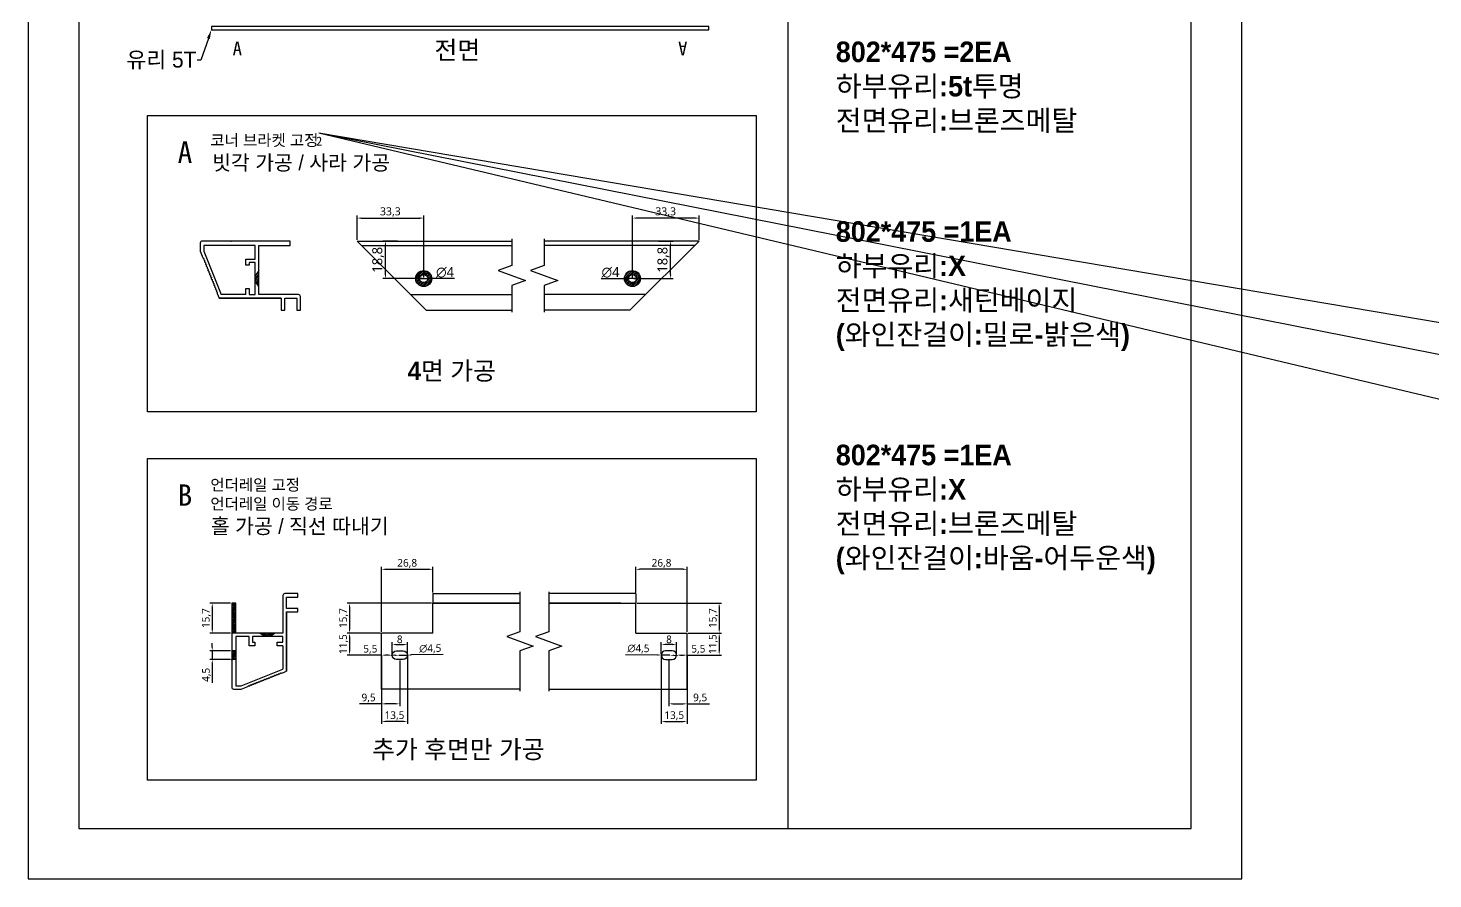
# Model space of a CAD drawing. Header units: millimetres. Extents: x -44117 to 256353, y -2095463 to 65325.
# Drawn here: x 94835 to 97926, y -1019810 to -1017937 of the extents above; entities that cross this region are included whole.
import ezdxf
from ezdxf import colors
from ezdxf.entities.mleader import LeaderData, LeaderLine
from ezdxf.math import Vec2, Vec3

# ---------------------------------------------------------------- set-up
doc = ezdxf.new("R2010")
doc.units = ezdxf.units.MM
doc.header["$LTSCALE"] = 10
for name, color, linetype in [('.', 8, 'Continuous'), ('02 Glass', 4, 'Continuous'), ('DEFAULT', 7, 'Continuous'), ('TXT', 4, 'Continuous')]:
    doc.layers.add(name, color=color, linetype=linetype)
doc.styles.add('맑은고딕', font='malgun.ttf')
doc.dimstyles.new('ISO-25', dxfattribs={"dimtxt": 2.5, "dimasz": 2.5, "dimexe": 1, "dimexo": 1, "dimtad": 1, "dimtxsty": 'Standard', "dimblk": 'ARCHTICK', "dimcen": 2.5, "dimadec": 0, "dimazin": 0, "dimtfac": 1, "dimtmove": 0, "dimatfit": 3, "dimfxl": 0, "dimarcsym": 0})
doc.dimstyles.new('장바 dim', dxfattribs={"dimtxt": 4, "dimasz": 2, "dimexe": 1.25, "dimexo": 0.625, "dimtad": 1, "dimtxsty": '맑은고딕', "dimcen": 2.5, "dimclre": 256, "dimadec": 0, "dimazin": 0, "dimtfac": 1, "dimtmove": 0, "dimatfit": 3, "dimldrblk": 'ARCHTICK', "dimfxl": 0, "dimarcsym": 0})

# ---------------------------------------------------------------- blocks, each defined once
blk = doc.blocks.new('*D6876')
at = {"color": 0, "lineweight": -2, "transparency": 16777216}
for p, q in [((6389.14, -1856.27), (6387.14, -1856.27)), ((6391.14, -1856.27), (6395.14, -1856.27)), ((6408.51, -1856.27), (6397.14, -1856.27))]:
    blk.add_line(p, q, dxfattribs=at)
at = {"color": 0, "transparency": 16777216}
for points in [[(6389.14, -1855.93), (6389.14, -1856.6), (6391.14, -1856.27)], [(6397.14, -1855.93), (6397.14, -1856.6), (6395.14, -1856.27)]]:
    blk.add_solid(points, dxfattribs=at)
at = {"layer": 'Defpoints', "color": 0, "transparency": 16777216}
for p in [(6391.14, -1856.27), (6395.14, -1856.27)]:
    blk.add_point(p, dxfattribs=at)
at = {"color": 0, "transparency": 16777216, "insert": (6403.82, -1853.14), "char_height": 5, "attachment_point": 5, "style": '맑은고딕'}
blk.add_mtext('∅4', dxfattribs=at)
blk = doc.blocks.new('_ArchTick')
at = {"color": 0, "linetype": 'ByBlock', "const_width": 0.15}
blk.add_lwpolyline([(-0.5, -0.5), (0.5, 0.5)], dxfattribs=at)
blk = doc.blocks.new('*D6890')
at = {"lineweight": -2, "transparency": 16777216}
for p, q in [((6359.84, -1836.84), (6359.84, -1824.76)), ((6393.14, -1855.64), (6393.14, -1824.76))]:
    blk.add_line(p, q, dxfattribs=at)
at = {"color": 0, "lineweight": -2, "transparency": 16777216}
blk.add_line((6361.84, -1826.01), (6391.14, -1826.01), dxfattribs=at)
at = {"color": 0, "transparency": 16777216}
for points in [[(6361.84, -1825.68), (6361.84, -1826.35), (6359.84, -1826.01)], [(6391.14, -1825.68), (6391.14, -1826.35), (6393.14, -1826.01)]]:
    blk.add_solid(points, dxfattribs=at)
at = {"layer": 'Defpoints', "color": 0, "transparency": 16777216}
for p in [(6393.14, -1826.01), (6359.84, -1837.47), (6393.14, -1856.27)]:
    blk.add_point(p, dxfattribs=at)
at = {"color": 0, "transparency": 16777216, "insert": (6376.49, -1822.99), "char_height": 4, "attachment_point": 5, "style": '맑은고딕'}
blk.add_mtext('33,3', dxfattribs=at)
blk = doc.blocks.new('*D6875')
at = {"lineweight": -2, "transparency": 16777216}
for p, q in [((6380.09, -1837.47), (6372.78, -1837.47)), ((6392.51, -1856.27), (6372.78, -1856.27))]:
    blk.add_line(p, q, dxfattribs=at)
at = {"color": 0, "lineweight": -2, "transparency": 16777216}
blk.add_line((6374.03, -1854.27), (6374.03, -1839.47), dxfattribs=at)
at = {"color": 0, "transparency": 16777216}
for points in [[(6373.69, -1839.47), (6374.36, -1839.47), (6374.03, -1837.47)], [(6373.69, -1854.27), (6374.36, -1854.27), (6374.03, -1856.27)]]:
    blk.add_solid(points, dxfattribs=at)
at = {"layer": 'Defpoints', "color": 0, "transparency": 16777216}
for p in [(6374.03, -1837.47), (6380.72, -1837.47), (6393.14, -1856.27)]:
    blk.add_point(p, dxfattribs=at)
at = {"color": 0, "transparency": 16777216, "insert": (6370.39, -1846.87), "char_height": 5, "attachment_point": 5, "rotation": 90, "style": '맑은고딕'}
blk.add_mtext('18,8', dxfattribs=at)
blk = doc.blocks.new('*D6877')
at = {"color": 0, "lineweight": -2, "transparency": 16777216}
for p, q in [((6481.82, -1856.27), (6493.42, -1856.27)), ((6499.42, -1856.27), (6495.42, -1856.27)), ((6501.42, -1856.27), (6503.42, -1856.27))]:
    blk.add_line(p, q, dxfattribs=at)
at = {"color": 0, "transparency": 16777216}
for points in [[(6493.42, -1855.93), (6493.42, -1856.6), (6495.42, -1856.27)], [(6501.42, -1855.93), (6501.42, -1856.6), (6499.42, -1856.27)]]:
    blk.add_solid(points, dxfattribs=at)
at = {"layer": 'Defpoints', "color": 0, "transparency": 16777216}
for p in [(6495.42, -1856.27), (6499.42, -1856.27)]:
    blk.add_point(p, dxfattribs=at)
at = {"color": 0, "transparency": 16777216, "insert": (6486.51, -1853.14), "char_height": 5, "attachment_point": 5, "style": '맑은고딕'}
blk.add_mtext('∅4', dxfattribs=at)
blk = doc.blocks.new('*D6889')
at = {"lineweight": -2, "transparency": 16777216}
for p, q in [((6497.42, -1855.64), (6497.42, -1824.76)), ((6530.72, -1836.84), (6530.72, -1824.76))]:
    blk.add_line(p, q, dxfattribs=at)
at = {"color": 0, "lineweight": -2, "transparency": 16777216}
blk.add_line((6528.72, -1826.01), (6499.42, -1826.01), dxfattribs=at)
at = {"color": 0, "transparency": 16777216}
for points in [[(6499.42, -1825.68), (6499.42, -1826.35), (6497.42, -1826.01)], [(6528.72, -1825.68), (6528.72, -1826.35), (6530.72, -1826.01)]]:
    blk.add_solid(points, dxfattribs=at)
at = {"layer": 'Defpoints', "color": 0, "transparency": 16777216}
for p in [(6497.42, -1826.01), (6530.72, -1837.47), (6497.42, -1856.27)]:
    blk.add_point(p, dxfattribs=at)
at = {"color": 0, "transparency": 16777216, "insert": (6514.07, -1822.99), "char_height": 4, "attachment_point": 5, "style": '맑은고딕'}
blk.add_mtext('33,3', dxfattribs=at)
blk = doc.blocks.new('*D6878')
at = {"lineweight": -2, "transparency": 16777216}
for p, q in [((6510.46, -1837.47), (6517.78, -1837.47)), ((6498.04, -1856.27), (6517.78, -1856.27))]:
    blk.add_line(p, q, dxfattribs=at)
at = {"color": 0, "lineweight": -2, "transparency": 16777216}
blk.add_line((6516.53, -1854.27), (6516.53, -1839.47), dxfattribs=at)
at = {"color": 0, "transparency": 16777216}
for points in [[(6516.2, -1839.47), (6516.86, -1839.47), (6516.53, -1837.47)], [(6516.2, -1854.27), (6516.86, -1854.27), (6516.53, -1856.27)]]:
    blk.add_solid(points, dxfattribs=at)
at = {"layer": 'Defpoints', "color": 0, "transparency": 16777216}
for p in [(6509.84, -1837.47), (6516.53, -1837.47), (6497.42, -1856.27)]:
    blk.add_point(p, dxfattribs=at)
at = {"color": 0, "transparency": 16777216, "insert": (6512.89, -1846.87), "char_height": 5, "attachment_point": 5, "rotation": 90, "style": '맑은고딕'}
blk.add_mtext('18,8', dxfattribs=at)
blk = doc.blocks.new('*D6881')
at = {"color": 0, "lineweight": -2, "transparency": 16777216}
for p, q in [((6358.17, -2220.86), (6348.42, -2220.86)), ((6361.67, -2220.86), (6360.17, -2220.86))]:
    blk.add_line(p, q, dxfattribs=at)
at = {"lineweight": -2, "transparency": 16777216}
for p, q in [((6358.17, -2220.23), (6358.17, -2219.61)), ((6363.67, -2220.23), (6363.67, -2219.61))]:
    blk.add_line(p, q, dxfattribs=at)
at = {"color": 0, "transparency": 16777216}
for points in [[(6360.17, -2220.53), (6360.17, -2221.19), (6358.17, -2220.86)], [(6361.67, -2220.53), (6361.67, -2221.19), (6363.67, -2220.86)]]:
    blk.add_solid(points, dxfattribs=at)
at = {"layer": 'Defpoints', "color": 0, "transparency": 16777216}
for p in [(6358.17, -2220.86), (6358.17, -2220.86), (6363.67, -2220.86)]:
    blk.add_point(p, dxfattribs=at)
at = {"color": 0, "transparency": 16777216, "insert": (6352.29, -2217.87), "char_height": 4, "attachment_point": 5, "style": '맑은고딕'}
blk.add_mtext('5,5', dxfattribs=at)
blk = doc.blocks.new('*D6880')
at = {"lineweight": -2, "transparency": 16777216}
for p, q in [((6357.55, -2209.36), (6340.16, -2209.36)), ((6357.55, -2220.86), (6340.16, -2220.86))]:
    blk.add_line(p, q, dxfattribs=at)
at = {"color": 0, "lineweight": -2, "transparency": 16777216}
blk.add_line((6341.41, -2211.36), (6341.41, -2218.86), dxfattribs=at)
at = {"color": 0, "transparency": 16777216}
for points in [[(6341.08, -2211.36), (6341.75, -2211.36), (6341.41, -2209.36)], [(6341.08, -2218.86), (6341.75, -2218.86), (6341.41, -2220.86)]]:
    blk.add_solid(points, dxfattribs=at)
at = {"layer": 'Defpoints', "color": 0, "transparency": 16777216}
for p in [(6358.17, -2209.36), (6341.41, -2220.86), (6358.17, -2220.86)]:
    blk.add_point(p, dxfattribs=at)
at = {"color": 0, "transparency": 16777216, "insert": (6338.37, -2215.11), "char_height": 4, "attachment_point": 5, "rotation": 90, "style": '맑은고딕'}
blk.add_mtext('11,5', dxfattribs=at)
blk = doc.blocks.new('*D6891')
at = {"lineweight": -2, "transparency": 16777216}
for p, q in [((6358.17, -2221.48), (6358.17, -2256.86)), ((6371.67, -2221.48), (6371.67, -2256.86))]:
    blk.add_line(p, q, dxfattribs=at)
at = {"color": 0, "lineweight": -2, "transparency": 16777216}
blk.add_line((6369.67, -2255.61), (6360.17, -2255.61), dxfattribs=at)
at = {"color": 0, "transparency": 16777216}
for points in [[(6360.17, -2255.28), (6360.17, -2255.95), (6358.17, -2255.61)], [(6369.67, -2255.28), (6369.67, -2255.95), (6371.67, -2255.61)]]:
    blk.add_solid(points, dxfattribs=at)
at = {"layer": 'Defpoints', "color": 0, "transparency": 16777216}
for p in [(6358.17, -2220.86), (6371.67, -2220.86), (6358.17, -2255.61)]:
    blk.add_point(p, dxfattribs=at)
at = {"color": 0, "transparency": 16777216, "insert": (6364.92, -2252.61), "char_height": 4, "attachment_point": 5, "style": '맑은고딕'}
blk.add_mtext('13,5', dxfattribs=at)
blk = doc.blocks.new('*D6892')
at = {"lineweight": -2, "transparency": 16777216}
for p, q in [((6358.17, -2223.79), (6358.17, -2247.6)), ((6367.67, -2223.73), (6367.67, -2247.6))]:
    blk.add_line(p, q, dxfattribs=at)
at = {"color": 0, "lineweight": -2, "transparency": 16777216}
for p, q in [((6358.17, -2246.35), (6346.54, -2246.35)), ((6365.67, -2246.35), (6360.17, -2246.35))]:
    blk.add_line(p, q, dxfattribs=at)
at = {"color": 0, "transparency": 16777216}
for points in [[(6360.17, -2246.02), (6360.17, -2246.69), (6358.17, -2246.35)], [(6365.67, -2246.02), (6365.67, -2246.69), (6367.67, -2246.35)]]:
    blk.add_solid(points, dxfattribs=at)
at = {"layer": 'Defpoints', "color": 0, "transparency": 16777216}
for p in [(6358.17, -2223.17), (6367.67, -2223.11), (6358.17, -2246.35)]:
    blk.add_point(p, dxfattribs=at)
at = {"color": 0, "transparency": 16777216, "insert": (6351.36, -2243.35), "char_height": 4, "attachment_point": 5, "style": '맑은고딕'}
blk.add_mtext('9,5', dxfattribs=at)
blk = doc.blocks.new('*D6897')
at = {"color": 0, "lineweight": -2, "transparency": 16777216}
for p, q in [((6365.17, -2220.94), (6363.17, -2220.98)), ((6367.17, -2220.9), (6371.67, -2220.82)), ((6390.33, -2220.45), (6373.67, -2220.78))]:
    blk.add_line(p, q, dxfattribs=at)
at = {"color": 0, "transparency": 16777216}
for points in [[(6365.17, -2220.61), (6365.18, -2221.28), (6367.17, -2220.9)], [(6373.66, -2220.44), (6373.68, -2221.11), (6371.67, -2220.82)]]:
    blk.add_solid(points, dxfattribs=at)
at = {"layer": 'Defpoints', "color": 0, "transparency": 16777216}
for p in [(6367.17, -2220.9), (6371.67, -2220.82)]:
    blk.add_point(p, dxfattribs=at)
at = {"color": 0, "transparency": 16777216, "insert": (6383.65, -2217.58), "char_height": 4, "attachment_point": 5, "rotation": 1.11358, "style": '맑은고딕'}
blk.add_mtext('∅4,5', dxfattribs=at)
blk = doc.blocks.new('*D6882')
at = {"lineweight": -2, "transparency": 16777216}
for p, q in [((6358.17, -2208.73), (6358.17, -2174.7)), ((6384.97, -2188.03), (6384.97, -2174.7))]:
    blk.add_line(p, q, dxfattribs=at)
at = {"color": 0, "lineweight": -2, "transparency": 16777216}
blk.add_line((6360.17, -2175.95), (6382.97, -2175.95), dxfattribs=at)
at = {"color": 0, "transparency": 16777216}
for points in [[(6360.17, -2175.61), (6360.17, -2176.28), (6358.17, -2175.95)], [(6382.97, -2175.61), (6382.97, -2176.28), (6384.97, -2175.95)]]:
    blk.add_solid(points, dxfattribs=at)
at = {"layer": 'Defpoints', "color": 0, "transparency": 16777216}
for p in [(6384.97, -2175.95), (6384.97, -2188.66), (6358.17, -2209.36)]:
    blk.add_point(p, dxfattribs=at)
at = {"color": 0, "transparency": 16777216, "insert": (6371.57, -2172.92), "char_height": 4, "attachment_point": 5, "style": '맑은고딕'}
blk.add_mtext('26,8', dxfattribs=at)
blk = doc.blocks.new('*D6879')
at = {"lineweight": -2, "transparency": 16777216}
for p, q in [((6363.67, -2220.23), (6363.67, -2214.06)), ((6371.67, -2220.23), (6371.67, -2214.06))]:
    blk.add_line(p, q, dxfattribs=at)
at = {"color": 0, "lineweight": -2, "transparency": 16777216}
blk.add_line((6365.67, -2215.31), (6369.67, -2215.31), dxfattribs=at)
at = {"color": 0, "transparency": 16777216}
for points in [[(6365.67, -2214.98), (6365.67, -2215.65), (6363.67, -2215.31)], [(6369.67, -2214.98), (6369.67, -2215.65), (6371.67, -2215.31)]]:
    blk.add_solid(points, dxfattribs=at)
at = {"layer": 'Defpoints', "color": 0, "transparency": 16777216}
for p in [(6371.67, -2215.31), (6363.67, -2220.86), (6371.67, -2220.86)]:
    blk.add_point(p, dxfattribs=at)
at = {"color": 0, "transparency": 16777216, "insert": (6367.67, -2212.62), "char_height": 4, "attachment_point": 5, "style": '맑은고딕'}
blk.add_mtext('8', dxfattribs=at)
blk = doc.blocks.new('*D6893')
at = {"lineweight": -2, "transparency": 16777216}
for p, q in [((6384.35, -2193.66), (6340.16, -2193.66)), ((6357.55, -2209.36), (6340.16, -2209.36))]:
    blk.add_line(p, q, dxfattribs=at)
at = {"color": 0, "lineweight": -2, "transparency": 16777216}
blk.add_line((6341.41, -2195.66), (6341.41, -2207.36), dxfattribs=at)
at = {"color": 0, "transparency": 16777216}
for points in [[(6341.08, -2195.66), (6341.75, -2195.66), (6341.41, -2193.66)], [(6341.08, -2207.36), (6341.75, -2207.36), (6341.41, -2209.36)]]:
    blk.add_solid(points, dxfattribs=at)
at = {"layer": 'Defpoints', "color": 0, "transparency": 16777216}
for p in [(6384.97, -2193.66), (6341.41, -2209.36), (6358.17, -2209.36)]:
    blk.add_point(p, dxfattribs=at)
at = {"color": 0, "transparency": 16777216, "insert": (6338.41, -2201.51), "char_height": 4, "attachment_point": 5, "rotation": 90, "style": '맑은고딕'}
blk.add_mtext('15,7', dxfattribs=at)
blk = doc.blocks.new('*D6888')
at = {"lineweight": -2, "transparency": 16777216}
for p, q in [((6279.15, -2218.61), (6268.34, -2218.61)), ((6279.15, -2223.11), (6268.34, -2223.11))]:
    blk.add_line(p, q, dxfattribs=at)
at = {"color": 0, "lineweight": -2, "transparency": 16777216}
for p, q in [((6269.59, -2216.61), (6269.59, -2214.61)), ((6269.59, -2218.61), (6269.59, -2223.11)), ((6269.59, -2225.11), (6269.59, -2235.27))]:
    blk.add_line(p, q, dxfattribs=at)
at = {"color": 0, "transparency": 16777216}
for points in [[(6269.26, -2216.61), (6269.93, -2216.61), (6269.59, -2218.61)], [(6269.26, -2225.11), (6269.93, -2225.11), (6269.59, -2223.11)]]:
    blk.add_solid(points, dxfattribs=at)
at = {"layer": 'Defpoints', "color": 0, "transparency": 16777216}
for p in [(6279.77, -2218.61), (6269.59, -2223.11), (6279.77, -2223.11)]:
    blk.add_point(p, dxfattribs=at)
at = {"color": 0, "transparency": 16777216, "insert": (6266.6, -2231.19), "char_height": 4, "attachment_point": 5, "rotation": 90, "style": '맑은고딕'}
blk.add_mtext('4,5', dxfattribs=at)
blk = doc.blocks.new('*D6887')
at = {"lineweight": -2, "transparency": 16777216}
for p, q in [((6279.15, -2193.66), (6268.34, -2193.66)), ((6279.15, -2209.36), (6268.34, -2209.36))]:
    blk.add_line(p, q, dxfattribs=at)
at = {"color": 0, "lineweight": -2, "transparency": 16777216}
blk.add_line((6269.59, -2195.66), (6269.59, -2207.36), dxfattribs=at)
at = {"color": 0, "transparency": 16777216}
for points in [[(6269.26, -2195.66), (6269.93, -2195.66), (6269.59, -2193.66)], [(6269.26, -2207.36), (6269.93, -2207.36), (6269.59, -2209.36)]]:
    blk.add_solid(points, dxfattribs=at)
at = {"layer": 'Defpoints', "color": 0, "transparency": 16777216}
for p in [(6279.77, -2193.66), (6269.59, -2209.36), (6279.77, -2209.36)]:
    blk.add_point(p, dxfattribs=at)
at = {"color": 0, "transparency": 16777216, "insert": (6266.55, -2201.51), "char_height": 4, "attachment_point": 5, "rotation": 90, "style": '맑은고딕'}
blk.add_mtext('15,7', dxfattribs=at)
blk = doc.blocks.new('*D6884')
at = {"lineweight": -2, "transparency": 16777216}
for p, q in [((6512.52, -2220.23), (6512.52, -2219.61)), ((6518.02, -2220.23), (6518.02, -2219.61))]:
    blk.add_line(p, q, dxfattribs=at)
at = {"color": 0, "lineweight": -2, "transparency": 16777216}
for p, q in [((6514.52, -2220.86), (6516.02, -2220.86)), ((6518.02, -2220.86), (6527.77, -2220.86))]:
    blk.add_line(p, q, dxfattribs=at)
at = {"color": 0, "transparency": 16777216}
for points in [[(6514.52, -2220.53), (6514.52, -2221.19), (6512.52, -2220.86)], [(6516.02, -2220.53), (6516.02, -2221.19), (6518.02, -2220.86)]]:
    blk.add_solid(points, dxfattribs=at)
at = {"layer": 'Defpoints', "color": 0, "transparency": 16777216}
for p in [(6512.52, -2220.86), (6518.02, -2220.86), (6518.02, -2220.86)]:
    blk.add_point(p, dxfattribs=at)
at = {"color": 0, "transparency": 16777216, "insert": (6523.9, -2217.87), "char_height": 4, "attachment_point": 5, "style": '맑은고딕'}
blk.add_mtext('5,5', dxfattribs=at)
blk = doc.blocks.new('*D6883')
at = {"lineweight": -2, "transparency": 16777216}
for p, q in [((6518.64, -2209.36), (6536.03, -2209.36)), ((6518.64, -2220.86), (6536.03, -2220.86))]:
    blk.add_line(p, q, dxfattribs=at)
at = {"color": 0, "lineweight": -2, "transparency": 16777216}
blk.add_line((6534.78, -2211.36), (6534.78, -2218.86), dxfattribs=at)
at = {"color": 0, "transparency": 16777216}
for points in [[(6534.44, -2211.36), (6535.11, -2211.36), (6534.78, -2209.36)], [(6534.44, -2218.86), (6535.11, -2218.86), (6534.78, -2220.86)]]:
    blk.add_solid(points, dxfattribs=at)
at = {"layer": 'Defpoints', "color": 0, "transparency": 16777216}
for p in [(6518.02, -2209.36), (6518.02, -2220.86), (6534.78, -2220.86)]:
    blk.add_point(p, dxfattribs=at)
at = {"color": 0, "transparency": 16777216, "insert": (6531.74, -2215.11), "char_height": 4, "attachment_point": 5, "rotation": 90, "style": '맑은고딕'}
blk.add_mtext('11,5', dxfattribs=at)
blk = doc.blocks.new('*D6894')
at = {"lineweight": -2, "transparency": 16777216}
for p, q in [((6504.52, -2221.48), (6504.52, -2256.86)), ((6518.02, -2221.48), (6518.02, -2256.86))]:
    blk.add_line(p, q, dxfattribs=at)
at = {"color": 0, "lineweight": -2, "transparency": 16777216}
blk.add_line((6506.52, -2255.61), (6516.02, -2255.61), dxfattribs=at)
at = {"color": 0, "transparency": 16777216}
for points in [[(6506.52, -2255.28), (6506.52, -2255.95), (6504.52, -2255.61)], [(6516.02, -2255.28), (6516.02, -2255.95), (6518.02, -2255.61)]]:
    blk.add_solid(points, dxfattribs=at)
at = {"layer": 'Defpoints', "color": 0, "transparency": 16777216}
for p in [(6504.52, -2220.86), (6518.02, -2220.86), (6518.02, -2255.61)]:
    blk.add_point(p, dxfattribs=at)
at = {"color": 0, "transparency": 16777216, "insert": (6511.27, -2252.61), "char_height": 4, "attachment_point": 5, "style": '맑은고딕'}
blk.add_mtext('13,5', dxfattribs=at)
blk = doc.blocks.new('*D6895')
at = {"lineweight": -2, "transparency": 16777216}
for p, q in [((6508.52, -2223.73), (6508.52, -2247.6)), ((6518.02, -2223.79), (6518.02, -2247.6))]:
    blk.add_line(p, q, dxfattribs=at)
at = {"color": 0, "lineweight": -2, "transparency": 16777216}
for p, q in [((6510.52, -2246.35), (6516.02, -2246.35)), ((6518.02, -2246.35), (6529.65, -2246.35))]:
    blk.add_line(p, q, dxfattribs=at)
at = {"color": 0, "transparency": 16777216}
for points in [[(6510.52, -2246.02), (6510.52, -2246.69), (6508.52, -2246.35)], [(6516.02, -2246.02), (6516.02, -2246.69), (6518.02, -2246.35)]]:
    blk.add_solid(points, dxfattribs=at)
at = {"layer": 'Defpoints', "color": 0, "transparency": 16777216}
for p in [(6508.52, -2223.11), (6518.02, -2223.17), (6518.02, -2246.35)]:
    blk.add_point(p, dxfattribs=at)
at = {"color": 0, "transparency": 16777216, "insert": (6524.83, -2243.35), "char_height": 4, "attachment_point": 5, "style": '맑은고딕'}
blk.add_mtext('9,5', dxfattribs=at)
blk = doc.blocks.new('*D6898')
at = {"color": 0, "lineweight": -2, "transparency": 16777216}
for p, q in [((6485.86, -2220.45), (6502.52, -2220.78)), ((6509.02, -2220.9), (6504.52, -2220.82)), ((6511.02, -2220.94), (6513.02, -2220.98))]:
    blk.add_line(p, q, dxfattribs=at)
at = {"color": 0, "transparency": 16777216}
for points in [[(6502.53, -2220.44), (6502.51, -2221.11), (6504.52, -2220.82)], [(6511.02, -2220.61), (6511.01, -2221.28), (6509.02, -2220.9)]]:
    blk.add_solid(points, dxfattribs=at)
at = {"layer": 'Defpoints', "color": 0, "transparency": 16777216}
for p in [(6504.52, -2220.82), (6509.02, -2220.9)]:
    blk.add_point(p, dxfattribs=at)
at = {"color": 0, "transparency": 16777216, "insert": (6492.54, -2217.58), "char_height": 4, "attachment_point": 5, "rotation": 358.88642, "style": '맑은고딕'}
blk.add_mtext('∅4,5', dxfattribs=at)
blk = doc.blocks.new('*D6886')
at = {"lineweight": -2, "transparency": 16777216}
for p, q in [((6491.22, -2188.03), (6491.22, -2174.7)), ((6518.02, -2208.73), (6518.02, -2174.7))]:
    blk.add_line(p, q, dxfattribs=at)
at = {"color": 0, "lineweight": -2, "transparency": 16777216}
blk.add_line((6516.02, -2175.95), (6493.22, -2175.95), dxfattribs=at)
at = {"color": 0, "transparency": 16777216}
for points in [[(6493.22, -2175.61), (6493.22, -2176.28), (6491.22, -2175.95)], [(6516.02, -2175.61), (6516.02, -2176.28), (6518.02, -2175.95)]]:
    blk.add_solid(points, dxfattribs=at)
at = {"layer": 'Defpoints', "color": 0, "transparency": 16777216}
for p in [(6491.22, -2175.95), (6491.22, -2188.66), (6518.02, -2209.36)]:
    blk.add_point(p, dxfattribs=at)
at = {"color": 0, "transparency": 16777216, "insert": (6504.62, -2172.92), "char_height": 4, "attachment_point": 5, "style": '맑은고딕'}
blk.add_mtext('26,8', dxfattribs=at)
blk = doc.blocks.new('*D6885')
at = {"lineweight": -2, "transparency": 16777216}
for p, q in [((6504.52, -2220.23), (6504.52, -2214.06)), ((6512.52, -2220.23), (6512.52, -2214.06))]:
    blk.add_line(p, q, dxfattribs=at)
at = {"color": 0, "lineweight": -2, "transparency": 16777216}
blk.add_line((6510.52, -2215.31), (6506.52, -2215.31), dxfattribs=at)
at = {"color": 0, "transparency": 16777216}
for points in [[(6506.52, -2214.98), (6506.52, -2215.65), (6504.52, -2215.31)], [(6510.52, -2214.98), (6510.52, -2215.65), (6512.52, -2215.31)]]:
    blk.add_solid(points, dxfattribs=at)
at = {"layer": 'Defpoints', "color": 0, "transparency": 16777216}
for p in [(6504.52, -2215.31), (6504.52, -2220.86), (6512.52, -2220.86)]:
    blk.add_point(p, dxfattribs=at)
at = {"color": 0, "transparency": 16777216, "insert": (6508.52, -2212.62), "char_height": 4, "attachment_point": 5, "style": '맑은고딕'}
blk.add_mtext('8', dxfattribs=at)
blk = doc.blocks.new('*D6896')
at = {"lineweight": -2, "transparency": 16777216}
for p, q in [((6491.84, -2193.66), (6536.03, -2193.66)), ((6518.64, -2209.36), (6536.03, -2209.36))]:
    blk.add_line(p, q, dxfattribs=at)
at = {"color": 0, "lineweight": -2, "transparency": 16777216}
blk.add_line((6534.78, -2195.66), (6534.78, -2207.36), dxfattribs=at)
at = {"color": 0, "transparency": 16777216}
for points in [[(6534.44, -2195.66), (6535.11, -2195.66), (6534.78, -2193.66)], [(6534.44, -2207.36), (6535.11, -2207.36), (6534.78, -2209.36)]]:
    blk.add_solid(points, dxfattribs=at)
at = {"layer": 'Defpoints', "color": 0, "transparency": 16777216}
for p in [(6491.22, -2193.66), (6518.02, -2209.36), (6534.78, -2209.36)]:
    blk.add_point(p, dxfattribs=at)
at = {"color": 0, "transparency": 16777216, "insert": (6531.77, -2201.51), "char_height": 4, "attachment_point": 5, "rotation": 90, "style": '맑은고딕'}
blk.add_mtext('15,7', dxfattribs=at)
blk = doc.blocks.new('가공1')
at = {"layer": '.'}
h = blk.add_hatch(dxfattribs=at)
h.set_pattern_fill('ANSI31', color=1, scale=0.2)
h.paths.add_polyline_path([(6310.799, -1852.267), (6309.499, -1854.267), (6308.999, -1854.267), (6308.999, -1858.267), (6309.499, -1858.267), (6310.799, -1860.267)])
h = blk.add_hatch()
h.set_pattern_fill('ANSI31', color=1, scale=0.2)
h.set_pattern_definition([(45, (-808.2057, -2031.82455), (-0.449012806, 0.449012806), [])])
h.paths.add_polyline_path([(6389.137, -1856.267, 1), (6397.137, -1856.267, 1)])
h.paths.add_polyline_path([(6395.137, -1856.267, -1), (6391.137, -1856.267, -1)], flags=16)
h = blk.add_hatch()
h.set_pattern_fill('ANSI31', color=1, scale=0.2)
h.set_pattern_definition([(45, (-714.6824, -2031.82455), (-0.449012806, 0.449012806), [])])
h.paths.add_polyline_path([(6501.42, -1856.267, -1), (6493.42, -1856.267, -1)])
h.paths.add_polyline_path([(6495.42, -1856.267, 1), (6499.42, -1856.267, 1)], flags=16)
at = {"color": 7, "linetype": 'Continuous', "lineweight": 25}
for p, q in [((6326.499, -1837.467), (6282.499, -1837.467)), ((6326.499, -1839.667), (6326.499, -1837.467)), ((6310.799, -1864.267), (6310.799, -1839.667)), ((6310.799, -1839.667), (6326.499, -1839.667)), ((6330.499, -1864.267), (6310.799, -1864.267))]:
    blk.add_line(p, q, dxfattribs=at)
for p, q in [((6359.837, -1837.467), (6437.197, -1837.467)), ((6530.72, -1837.467), (6453.361, -1837.467)), ((6281.499, -1842.467), (6282.843, -1845.841)), ((6308.999, -1839.667), (6283.299, -1839.667)), ((6283.299, -1839.667), (6283.299, -1842.467)), ((6283.299, -1842.467), (6291.982, -1864.267)), ((6308.999, -1846.517), (6308.999, -1839.667)), ((6362.037, -1839.667), (6437.197, -1839.667)), ((6528.52, -1839.667), (6453.361, -1839.667)), ((6304.199, -1846.517), (6308.999, -1846.517)), ((6304.199, -1849.517), (6304.199, -1846.517)), ((6305.999, -1849.517), (6304.199, -1849.517)), ((6304.249, -1846.517), (6304.249, -1846.517)), ((6308.999, -1848.267), (6305.999, -1848.267)), ((6305.999, -1848.267), (6305.999, -1849.517)), ((6308.999, -1864.267), (6308.999, -1848.267)), ((6308.999, -1848.267), (6308.999, -1848.267)), ((6310.799, -1860.267), (6310.799, -1860.267)), ((6289.942, -1863.666), (6290.899, -1866.067)), ((6321.899, -1866.067), (6290.899, -1866.067)), ((6304.199, -1864.267), (6291.982, -1864.267)), ((6304.199, -1864.267), (6304.199, -1861.267)), ((6304.199, -1861.267), (6305.999, -1861.267)), ((6305.999, -1861.267), (6305.999, -1864.267)), ((6305.999, -1864.267), (6308.999, -1864.267)), ((6386.637, -1864.267), (6437.197, -1864.267)), ((6503.92, -1864.267), (6453.361, -1864.267)), ((6394.437, -1872.067), (6437.197, -1872.067)), ((6496.12, -1872.067), (6453.361, -1872.067))]:
    blk.add_line(p, q)
at = {"color": 1}
for p, q in [((6359.837, -1837.467), (6394.437, -1872.067)), ((6496.12, -1872.067), (6530.72, -1837.467)), ((6310.799, -1852.267), (6309.499, -1854.267)), ((6308.999, -1854.267), (6309.499, -1854.267)), ((6308.999, -1858.267), (6309.499, -1858.267)), ((6310.799, -1860.267), (6309.499, -1858.267))]:
    blk.add_line(p, q, dxfattribs=at)
at = {"color": 7, "linetype": 'Continuous', "lineweight": 25}
for points in [[(6281.499, -1838.467), (6281.499, -1842.467)], [(6290.899, -1866.067), (6321.899, -1866.067), (6321.899, -1872.067), (6323.699, -1872.067), (6323.699, -1866.067), (6329.699, -1866.067), (6329.699, -1872.067), (6331.499, -1872.067), (6331.499, -1865.267)]]:
    blk.add_lwpolyline(points, dxfattribs=at)
at = {"linetype": 'Continuous'}
for points in [[(6437.197, -1836.467), (6437.197, -1849.767), (6430.328, -1852.267), (6444.065, -1857.267), (6437.197, -1859.767), (6437.197, -1873.067)], [(6453.361, -1836.467), (6453.361, -1849.767), (6446.492, -1852.267), (6460.229, -1857.267), (6453.361, -1859.767), (6453.361, -1873.067)]]:
    blk.add_lwpolyline(points, dxfattribs=at)
at = {"color": 7, "linetype": 'Continuous', "lineweight": 25}
blk.add_lwpolyline([(6282.843, -1845.841, 0.2391203), (6283.182, -1846.14, -0.507244), (6283.302, -1846.44, 0.507244), (6283.6, -1847.19, -0.507244), (6283.72, -1847.49, 0.507244), (6284.018, -1848.239, -0.507244), (6284.138, -1848.539, 0.507244), (6284.436, -1849.289, -0.507244), (6284.556, -1849.589, 0.507244), (6284.854, -1850.338, -0.507244), (6284.974, -1850.638, 0.507244), (6285.272, -1851.388, -0.507244), (6285.392, -1851.687, 0.507244), (6285.69, -1852.437, -0.507244), (6285.81, -1852.737, 0.507244), (6286.108, -1853.487, -0.507244), (6286.228, -1853.786, 0.507244), (6286.526, -1854.536, -0.507244), (6286.646, -1854.836, 0.507244), (6286.944, -1855.585, -0.507244), (6287.064, -1855.885, 0.507244), (6287.362, -1856.635, -0.507244), (6287.482, -1856.935, 0.507244), (6287.78, -1857.684, -0.507244), (6287.9, -1857.984, 0.507244), (6288.198, -1858.734, -0.507244), (6288.318, -1859.034, 0.507244), (6288.616, -1859.783, -0.507244), (6288.736, -1860.083, 0.507244), (6289.034, -1860.833, -0.507244), (6289.154, -1861.133, 0.507244), (6289.452, -1861.882, -0.507244), (6289.572, -1862.182, 0.5070859), (6289.87, -1862.931, -0.5106345), (6289.988, -1863.233, 0.2375028), (6289.942, -1863.666)], format="xyb", dxfattribs=at)
at = {"color": 1}
for centre, radius in [((6393.137, -1856.267), 4), ((6497.42, -1856.267), 4), ((6393.137, -1856.267), 2), ((6497.42, -1856.267), 2)]:
    blk.add_circle(centre, radius, dxfattribs=at)
at = {"color": 7, "linetype": 'Continuous', "lineweight": 25}
for centre, start, end in [((6282.499, -1838.467), 90, 180), ((6330.499, -1865.267), 0, 90)]:
    blk.add_arc(centre, 1, start, end, dxfattribs=at)
blk.add_point((6296.899, -1837.467))
dim = blk.add_linear_dim(base=(6393.137, -1826.014), p1=(6359.837, -1837.467), p2=(6393.137, -1856.267), dimstyle='장바 dim')
dim.commit()
dim.dimension.update_dxf_attribs({"geometry": '*D6890', "text_midpoint": (6376.487, -1822.987)})
for base, p1, p2, angle, picture, middle in [((6497.42, -1826.014), (6530.72, -1837.467), (6497.42, -1856.267), 180, '*D6889', (6514.07, -1822.987)), ((6374.028, -1837.467), (6393.137, -1856.267), (6380.72, -1837.467), 90, '*D6875', (6370.387, -1846.867)), ((6516.529, -1837.467), (6497.42, -1856.267), (6509.837, -1837.467), 90, '*D6878', (6512.888, -1846.867))]:
    dim = blk.add_linear_dim(base=base, p1=p1, p2=p2, angle=angle, dimstyle='장바 dim')
    dim.commit()
    dim.dimension.update_dxf_attribs({"geometry": picture, "text_midpoint": middle})
dim = blk.add_diameter_dim_2p(p1=(6391.137, -1856.267), p2=(6395.137, -1856.267), dimstyle='장바 dim')
dim.commit()
dim.dimension.update_dxf_attribs({"geometry": '*D6876', "text_midpoint": (6403.823, -1853.142)})
dim = blk.add_diameter_dim_2p(p1=(6499.42, -1856.267), p2=(6495.42, -1856.267), dimstyle='장바 dim')
dim.commit()
dim.dimension.update_dxf_attribs({"geometry": '*D6877', "text_midpoint": (6486.506, -1856.267), "dimtype": 131})
blk = doc.blocks.new('가공2')
at = {"layer": '.'}
h = blk.add_hatch(dxfattribs=at)
h.set_pattern_fill('ANSI31', color=1, scale=0.2)
h.paths.add_polyline_path([(6302.571, -2209.36), (6294.571, -2209.36), (6296.571, -2210.66), (6296.571, -2211.16), (6300.571, -2211.16), (6300.571, -2210.66)])
h = blk.add_hatch()
h.set_pattern_fill('ANSI31', color=1, scale=0.2)
h.paths.add_polyline_path([(6281.971, -2193.66), (6279.771, -2193.66), (6279.771, -2209.36), (6281.971, -2209.36)])
h = blk.add_hatch()
h.set_pattern_fill('ANSI31', color=1, scale=0.2)
h.paths.add_polyline_path([(6281.971, -2218.61), (6279.771, -2218.61), (6279.771, -2223.11), (6281.971, -2223.11)])
at = {"color": 7, "linetype": 'Continuous', "lineweight": 25}
for p, q in [((6306.571, -2189.66), (6306.571, -2209.36)), ((6281.971, -2193.66), (6279.771, -2193.66)), ((6279.771, -2193.66), (6279.771, -2237.66)), ((6281.971, -2209.36), (6281.971, -2193.66)), ((6306.571, -2209.36), (6281.971, -2209.36))]:
    blk.add_line(p, q, dxfattribs=at)
for p, q in [((6384.971, -2188.66), (6430.554, -2188.66)), ((6384.971, -2188.66), (6384.971, -2193.66)), ((6491.218, -2188.66), (6445.636, -2188.66)), ((6491.218, -2188.66), (6491.218, -2193.66)), ((6430.554, -2193.66), (6384.971, -2193.66)), ((6445.636, -2193.66), (6491.218, -2193.66)), ((6308.371, -2198.26), (6308.371, -2229.26)), ((6288.821, -2211.16), (6281.971, -2211.16)), ((6281.971, -2211.16), (6281.971, -2236.86)), ((6288.821, -2215.96), (6288.821, -2211.16)), ((6306.571, -2211.16), (6290.571, -2211.16)), ((6290.571, -2211.16), (6290.571, -2211.16)), ((6290.571, -2211.16), (6290.571, -2214.16)), ((6306.571, -2214.16), (6306.571, -2211.16)), ((6288.821, -2215.91), (6288.821, -2215.91)), ((6291.821, -2215.96), (6288.821, -2215.96)), ((6290.571, -2214.16), (6291.821, -2214.16)), ((6291.821, -2214.16), (6291.821, -2215.96)), ((6303.571, -2215.96), (6303.571, -2214.16)), ((6303.571, -2214.16), (6306.571, -2214.16)), ((6306.571, -2215.96), (6303.571, -2215.96)), ((6306.571, -2215.96), (6306.571, -2228.177)), ((6284.771, -2236.86), (6306.571, -2228.177)), ((6305.97, -2230.216), (6308.371, -2229.26)), ((6281.971, -2236.86), (6284.771, -2236.86)), ((6284.771, -2238.66), (6288.145, -2237.316))]:
    blk.add_line(p, q)
at = {"color": 1, "lineweight": 30}
for p, q in [((6384.971, -2209.36), (6384.971, -2193.66)), ((6491.218, -2209.36), (6491.218, -2193.66)), ((6384.971, -2209.36), (6358.171, -2209.36)), ((6491.218, -2209.36), (6518.018, -2209.36))]:
    blk.add_line(p, q, dxfattribs=at)
at = {"color": 1}
for p, q in [((6281.971, -2209.36), (6279.771, -2209.36)), ((6294.571, -2209.36), (6296.571, -2210.66)), ((6296.571, -2211.16), (6296.571, -2210.66)), ((6302.571, -2209.36), (6300.571, -2210.66)), ((6300.571, -2211.16), (6300.571, -2210.66)), ((6281.971, -2218.61), (6279.771, -2218.61)), ((6281.971, -2223.11), (6279.771, -2223.11))]:
    blk.add_line(p, q, dxfattribs=at)
at = {"color": 7, "linetype": 'Continuous', "lineweight": 25}
for points in [[(6308.371, -2229.26), (6308.371, -2198.26), (6314.371, -2198.26), (6314.371, -2196.46), (6308.371, -2196.46), (6308.371, -2190.46), (6314.371, -2190.46), (6314.371, -2188.66), (6307.571, -2188.66)], [(6280.771, -2238.66), (6284.771, -2238.66)]]:
    blk.add_lwpolyline(points, dxfattribs=at)
at = {"linetype": 'Continuous'}
for points in [[(6430.554, -2187.66), (6430.554, -2208.66), (6423.685, -2211.16), (6437.422, -2216.16), (6430.554, -2218.66), (6430.554, -2239.66)], [(6445.636, -2187.66), (6445.636, -2208.66), (6438.767, -2211.16), (6452.504, -2216.16), (6445.636, -2218.66), (6445.636, -2239.66)]]:
    blk.add_lwpolyline(points, dxfattribs=at)
for points in [[(6384.971, -2193.66), (6430.554, -2193.66)], [(6483.418, -2193.66), (6445.636, -2193.66)], [(6430.554, -2238.66), (6358.171, -2238.66), (6358.171, -2209.36)], [(6445.636, -2238.66), (6518.018, -2238.66), (6518.018, -2209.36)]]:
    blk.add_lwpolyline(points)
at = {"color": 1, "lineweight": 30}
for points in [[(6365.921, -2223.11, -1), (6365.921, -2218.61), (6369.421, -2218.61, -1), (6369.421, -2223.11)], [(6510.268, -2223.11, 1), (6510.268, -2218.61), (6506.768, -2218.61, 1), (6506.768, -2223.11)]]:
    blk.add_lwpolyline(points, format="xyb", close=True, dxfattribs=at)
at = {"color": 7, "linetype": 'Continuous', "lineweight": 25}
blk.add_lwpolyline([(6288.145, -2237.316, 0.2391203), (6288.444, -2236.977, -0.507244), (6288.744, -2236.857, 0.507244), (6289.494, -2236.559, -0.507244), (6289.794, -2236.439, 0.507244), (6290.543, -2236.141, -0.507244), (6290.843, -2236.021, 0.507244), (6291.593, -2235.723, -0.507244), (6291.892, -2235.603, 0.507244), (6292.642, -2235.305, -0.507244), (6292.942, -2235.185, 0.507244), (6293.692, -2234.887, -0.507244), (6293.991, -2234.767, 0.507244), (6294.741, -2234.469, -0.507244), (6295.041, -2234.349, 0.507244), (6295.79, -2234.051, -0.507244), (6296.09, -2233.931, 0.507244), (6296.84, -2233.633, -0.507244), (6297.14, -2233.513, 0.507244), (6297.889, -2233.215, -0.507244), (6298.189, -2233.095, 0.507244), (6298.939, -2232.797, -0.507244), (6299.239, -2232.677, 0.507244), (6299.988, -2232.379, -0.507244), (6300.288, -2232.259, 0.507244), (6301.038, -2231.961, -0.507244), (6301.338, -2231.841, 0.507244), (6302.087, -2231.543, -0.507244), (6302.387, -2231.423, 0.507244), (6303.137, -2231.125, -0.507244), (6303.436, -2231.005, 0.507244), (6304.186, -2230.707, -0.507244), (6304.486, -2230.587, 0.5070859), (6305.235, -2230.289, -0.5106345), (6305.537, -2230.171, 0.2375028), (6305.97, -2230.216)], format="xyb", dxfattribs=at)
for centre, start, end in [((6307.571, -2189.66), 90, 180), ((6280.771, -2237.66), 180, 270)]:
    blk.add_arc(centre, 1, start, end, dxfattribs=at)
blk.add_point((6279.771, -2223.26))
for base, p1, p2, picture, middle in [((6384.971, -2175.947), (6358.171, -2209.36), (6384.971, -2188.66), '*D6882', (6371.571, -2172.919)), ((6371.671, -2215.313), (6363.671, -2220.86), (6371.671, -2220.86), '*D6879', (6367.671, -2212.621)), ((6358.171, -2220.86), (6363.671, -2220.86), (6358.171, -2220.86), '*D6881', (6352.293, -2217.865)), ((6358.171, -2246.355), (6367.671, -2223.11), (6358.171, -2223.165), '*D6892', (6351.355, -2243.349)), ((6358.171, -2255.612), (6371.671, -2220.86), (6358.171, -2220.86), '*D6891', (6364.921, -2252.606))]:
    dim = blk.add_linear_dim(base=base, p1=p1, p2=p2, dimstyle='장바 dim')
    dim.commit()
    dim.dimension.update_dxf_attribs({"geometry": picture, "text_midpoint": middle})
for base, p1, p2, angle, picture, middle in [((6491.218, -2175.947), (6518.018, -2209.36), (6491.218, -2188.66), 180, '*D6886', (6504.618, -2172.919)), ((6269.592, -2209.36), (6279.771, -2193.66), (6279.771, -2209.36), 90, '*D6887', (6266.554, -2201.51)), ((6341.412, -2209.36), (6384.971, -2193.66), (6358.171, -2209.36), 90, '*D6893', (6338.406, -2201.51)), ((6534.777, -2209.36), (6491.218, -2193.66), (6518.018, -2209.36), 90, '*D6896', (6531.771, -2201.51)), ((6341.412, -2220.86), (6358.171, -2209.36), (6358.171, -2220.86), 90, '*D6880', (6338.374, -2215.11)), ((6504.518, -2215.313), (6512.518, -2220.86), (6504.518, -2220.86), 180, '*D6885', (6508.518, -2212.621)), ((6534.777, -2220.86), (6518.018, -2209.36), (6518.018, -2220.86), 90, '*D6883', (6531.739, -2215.11)), ((6269.592, -2223.11), (6279.771, -2218.61), (6279.771, -2223.11), 90, '*D6888', (6266.598, -2231.19)), ((6518.018, -2220.86), (6512.518, -2220.86), (6518.018, -2220.86), 180, '*D6884', (6523.896, -2217.865)), ((6518.018, -2255.612), (6504.518, -2220.86), (6518.018, -2220.86), 180, '*D6894', (6511.268, -2252.606)), ((6518.018, -2246.355), (6508.518, -2223.11), (6518.018, -2223.165), 180, '*D6895', (6524.834, -2243.349))]:
    dim = blk.add_linear_dim(base=base, p1=p1, p2=p2, angle=angle, dimstyle='장바 dim')
    dim.commit()
    dim.dimension.update_dxf_attribs({"geometry": picture, "text_midpoint": middle})
for p1, p2, picture, middle in [((6367.171, -2220.904), (6371.67, -2220.816), '*D6897', (6383.707, -2220.582)), ((6509.018, -2220.904), (6504.519, -2220.816), '*D6898', (6492.482, -2220.582))]:
    dim = blk.add_diameter_dim_2p(p1=p1, p2=p2, dimstyle='장바 dim')
    dim.commit()
    dim.dimension.update_dxf_attribs({"geometry": picture, "text_midpoint": middle, "dimtype": 131})

msp = doc.modelspace()

# ---------------------------------------------------------------- linework, layer by layer
msp.add_line((96506.1796, -1017074.44728), (96506.1796, -1019698.53115))
msp.add_lwpolyline([(94834.80216, -1019809.79993), (97505.25289, -1019809.79993), (97505.25289, -1016033.01962), (94834.80216, -1016033.01962)], close=True)
msp.add_lwpolyline([(94946.07094, -1016915.49188), (94946.07094, -1019698.53115), (97393.98411, -1019698.53115), (97393.98411, -1016915.49188)])
at = {"elevation": -0.05713}
for points in [[(95097.81512, -1018129.87737), (96436.6598, -1018129.87737), (96436.6598, -1018781.4419), (95097.81512, -1018781.4419)], [(95097.81512, -1018884.56086), (96436.6598, -1018884.56086), (96436.6598, -1019592.46188), (95097.81512, -1019592.46188)]]:
    msp.add_lwpolyline(points, close=True, dxfattribs=at)
at = {"layer": '02 Glass'}
msp.add_lwpolyline([(95238.0785, -1017940.96021), (96332.2235, -1017940.96021), (96332.2235, -1017933.46021), (95238.0785, -1017933.46021)], close=True, dxfattribs=at)

# ---------------------------------------------------------------- block references
for name, p, xscale, yscale, zscale in [('가공1', (67555.97095, -1010315.37752, -0.11742), 4.40303664917588, 4.40303664917588, 4.40303664917588), ('가공2', (68871.69902, -1009976.90441, -0.10762), 4.205746531870327, 4.205746531870327, 4.205746531870327)]:
    msp.add_blockref(name, p, dxfattribs=dict(xscale=xscale, yscale=yscale, zscale=zscale))

# ---------------------------------------------------------------- texts
for s, width, gutter_width, heights, insert, char_height, attachment_point in [('A', 46.0503167, 116.00573, [-30], (95284.92134, -1017996.87264, -0.0857), 30, 7), ('{\\f굴림|b1|i0|c129|p50;전면}', 12072.7918459, 155.2668, [-43.09446], (95729.03794, -1017965.62271), 39.9257485, 1), ('{\\f굴림|b1|i0|c129|p50;802*475 =2EA\\P하부유리:5t투명\\P전면유리:브론즈메탈}', 13694.2371672, 176.12002, [-203.4965], (96611.90883, -1017966.85286), 45.2880059, 1), ('A', 418.1419429, 235.42037, [-47.08407], (95195.95254, -1018186.81312, -0.05713), 47.08407, 3), ('{\\fGulim|b0|i0|c129|p50;코너 브라켓 고정}', 1099.0259432, 82.47129, [145.17296], (95235.84346, -1018171.56527, 0.07422), 25, 1), ('{\\fGulim|b0|i0|c129|p50;빗각 가공 / 사라 가공}', 1099.0259432, 82.47129, [145.17296], (95239.85192, -1018216.89231, 0.07422), 32.9885174, 1), ('{\\f굴림|b1|i0|c129|p50;802*475 =1EA\\P하부유리:X\\P전면유리:새틴베이지\\P(와인잔걸이:밀로-밝은색)}', 13694.2371672, 176.12002, [-287.42309], (96611.90883, -1018362.28265), 45.2880059, 1), ('{\\f굴림|b1|i0|c129|p50;4면 가공}', 12072.7918459, 155.2668, [-44.46757], (95670.16641, -1018671.62049), 39.9257485, 1), ('{\\f굴림|b1|i0|c129|p50;802*475 =1EA\\P하부유리:X\\P전면유리:브론즈메탈\\P(와인잔걸이:바움-어두운색)}', 13694.2371672, 176.12002, [-287.42309], (96611.90883, -1018854.11585), 45.2880059, 1), ('{\\fGulim|b0|i0|c129|p50;언더레일 고정\\P언더레일 이동 경로}', 1099.0259432, 82.47129, [145.17296], (95235.86988, -1018930.14373, 0.07422), 25, 1), ('B', 418.1419429, 235.42037, [-47.08407], (95195.95254, -1018941.4966, -0.05713), 47.08407, 3), ('{\\fGulim|b0|i0|c129|p50;홀 가공 / 직선 따내기 }', 1099.0259432, 82.47129, [145.17296], (95236.92583, -1019017.01025, 0.07422), 32.9885174, 1), ('{\\f굴림|b1|i0|c129|p50;추가 후면만 가공}', 12072.7918459, 155.2668, [-44.46757], (95591.59351, -1019504.80064), 39.9257485, 1)]:
    msp.add_mtext_dynamic_manual_height_columns(s, width=width, gutter_width=gutter_width, heights=heights, dxfattribs=dict(insert=insert, char_height=char_height, attachment_point=attachment_point))
at = {"insert": (96285.38066, -1017996.87264, -0.0857), "char_height": 30, "attachment_point": 1, "rotation": 180}
msp.add_mtext_dynamic_manual_height_columns('A', width=46.0503167, gutter_width=116.00573, heights=[-30], dxfattribs=at)
at = {"layer": 'DEFAULT', "insert": (95475.19196, -1018186.10355), "char_height": 20, "width": 178.7366603, "attachment_point": 5}
msp.add_mtext('2', dxfattribs=at)

# ---------------------------------------------------------------- leaders
ml = msp.add_multileader_mtext('Standard')
ml.set_content('{\\fGulim|b0|i0|c129|p50;유리 5T}', color=256)
ml.set_leader_properties()
ml.build(insert=Vec2(0, 0))
ml.multileader.update_dxf_attribs({"arrow_head_size": 20})
ctx = ml.context
ctx.base_point, ctx.char_height, ctx.arrow_head_size, ctx.plane_origin = Vec3(95042.7104, -1018007.87903), 35, 20, Vec3(95238.0785, -1017940.96021)
ctx.text_align_type = 2
notes = []
notes.append((ctx, [(0, (1, 1, 0), (95215.02998, -1018007.87903), (-1, 0), 8, [(0, [(95238.0785, -1017940.96021)], 0, [])])]))
ctx.mtext.insert, ctx.mtext.alignment, ctx.mtext.flow_direction = Vec3(95205.02998, -1017989.19061), 3, 5
at = {"layer": 'DEFAULT', "annotation_type": 0, "has_hookline": 1, "hookline_direction": 1, "text_width": 13.33333}
for points in [[(98403.10125, -1018864.24221), (95474.49535, -1018168.197)], [(99588.32642, -1018864.24221), (95474.49535, -1018168.197)]]:
    msp.add_leader(points, dimstyle='ISO-25', override={"dimasz": 15, "dimgap": 0.625, "dimtad": 0}, dxfattribs=at)
at = {"layer": 'TXT', "annotation_type": 0, "has_hookline": 1, "hookline_direction": 1, "text_width": 13.33333}
msp.add_leader([(98992.45676, -1018864.31909), (95474.49535, -1018168.197)], dimstyle='ISO-25', override={"dimasz": 15, "dimgap": 0.625, "dimtad": 0}, dxfattribs=at)
for ctx, leaders in notes:
    for number, flags, end, landing, length, lines in leaders:
        leader = LeaderData()
        leader.index, (leader.has_last_leader_line, leader.has_dogleg_vector, leader.attachment_direction) = number, flags
        leader.last_leader_point, leader.dogleg_vector, leader.dogleg_length = Vec3(end), Vec3(landing), length
        for number, points, colour, breaks in lines:
            line = LeaderLine()
            line.index, line.vertices, line.color, line.breaks = number, Vec3.list(points), colors.encode_raw_color(colour), breaks
            leader.lines.append(line)
        ctx.leaders.append(leader)

doc.saveas('drawing.dxf')
